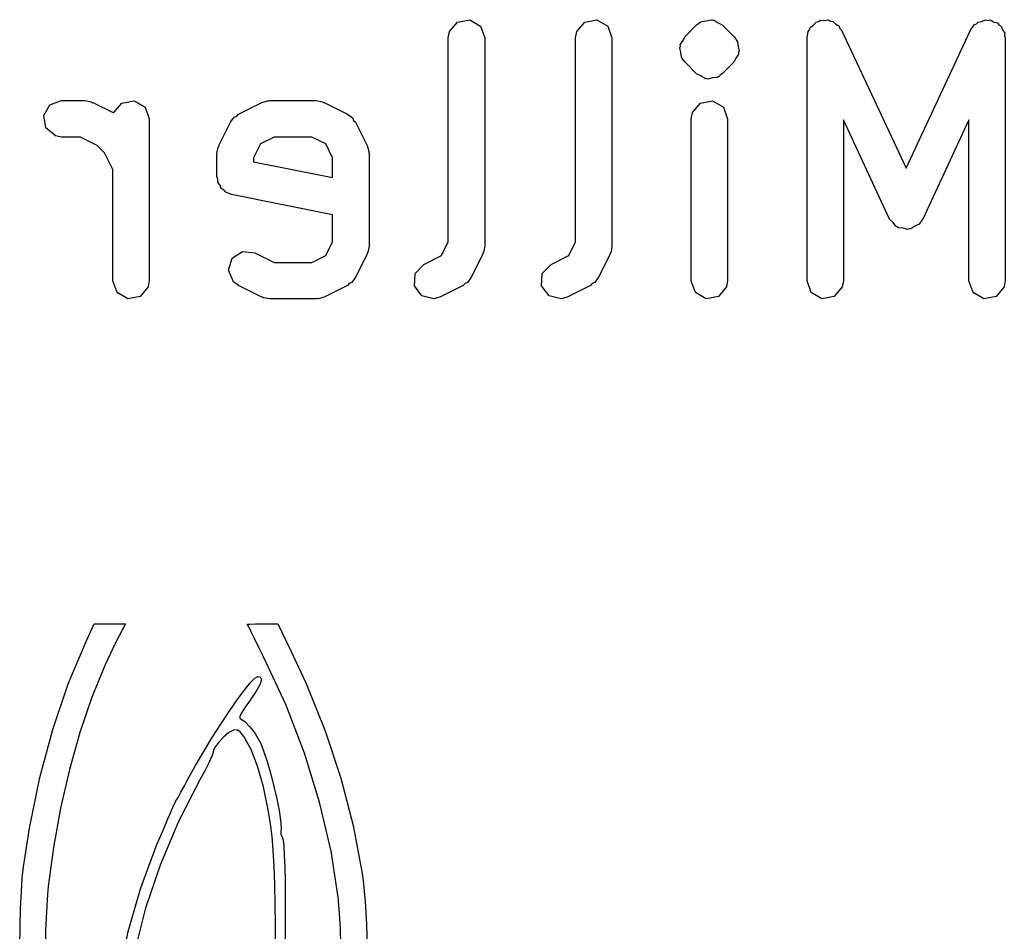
# Model space of a CAD drawing. Extents: x 83 to 117, y -98.3 to -70.8.
# Drawn here: x 97.994 to 102.051, y -93.135 to -89.378 of the extents above; entities that cross this region are included whole.
import ezdxf

# ---------------------------------------------------------------- set-up
doc = ezdxf.new("R2010")
doc.units = 0
doc.layers.add('BLACK', color=7, linetype='CONTINUOUS')

msp = doc.modelspace()

# ---------------------------------------------------------------- linework, layer by layer
at = {"layer": 'BLACK', "linetype": 'CONTINUOUS'}
for p, q in [((99.7629, -89.4267), (99.7958, -89.3874)), ((99.7958, -89.3874), (99.8464, -89.3785)), ((99.8464, -89.3785), (99.8908, -89.4042)), ((99.8908, -89.4042), (99.9083, -89.4524)), ((100.287, -89.4267), (100.32, -89.3874)), ((100.32, -89.3874), (100.37, -89.3785)), ((100.37, -89.3785), (100.415, -89.4042)), ((100.415, -89.4042), (100.432, -89.4524)), ((100.733, -89.447), (100.78, -89.3993)), ((100.78, -89.3993), (100.788, -89.3937)), ((100.788, -89.3937), (100.79, -89.3909)), ((100.79, -89.3909), (100.794, -89.3901)), ((100.794, -89.39), (100.796, -89.3874)), ((100.794, -89.3901), (100.794, -89.39)), ((100.796, -89.3874), (100.798, -89.3871)), ((100.798, -89.3871), (100.802, -89.3844)), ((100.802, -89.3844), (100.821, -89.3827)), ((100.821, -89.3827), (100.84, -89.3777)), ((100.84, -89.3777), (100.843, -89.3791)), ((100.843, -89.3791), (100.846, -89.3785)), ((100.846, -89.3785), (100.849, -89.3802)), ((100.849, -89.3802), (100.853, -89.3799)), ((100.853, -89.3799), (100.869, -89.3911)), ((100.869, -89.3911), (100.886, -89.3993)), ((100.886, -89.3993), (100.934, -89.447)), ((101.245, -89.4191), (101.248, -89.4094)), ((101.248, -89.4094), (101.261, -89.4)), ((101.261, -89.4), (101.272, -89.3874)), ((101.272, -89.3874), (101.282, -89.3857)), ((101.282, -89.3857), (101.29, -89.3799)), ((101.29, -89.3799), (101.306, -89.3814)), ((101.306, -89.3814), (101.323, -89.3785)), ((101.323, -89.3785), (101.331, -89.3835)), ((101.331, -89.3835), (101.341, -89.3844)), ((101.341, -89.3844), (101.353, -89.396)), ((101.353, -89.396), (101.367, -89.4042)), ((101.367, -89.4042), (101.37, -89.4136)), ((101.37, -89.4136), (101.377, -89.4207)), ((101.908, -89.4207), (101.923, -89.3993)), ((101.923, -89.3993), (101.932, -89.3951)), ((101.932, -89.3951), (101.939, -89.3874)), ((101.939, -89.3874), (101.955, -89.3846)), ((101.955, -89.3846), (101.97, -89.3777)), ((101.97, -89.3777), (101.979, -89.3803)), ((101.979, -89.3803), (101.989, -89.3785)), ((101.989, -89.3785), (102.003, -89.3867)), ((102.003, -89.3867), (102.019, -89.391)), ((102.019, -89.391), (102.025, -89.3992)), ((102.025, -89.3992), (102.034, -89.4042)), ((102.034, -89.4042), (102.039, -89.4196)), ((99.7583, -89.4524), (99.7629, -89.4267)), ((99.7583, -90.2918), (99.7583, -89.4524)), ((99.9083, -89.4524), (99.9083, -90.3095)), ((100.282, -89.4524), (100.287, -89.4267)), ((100.282, -90.2918), (100.282, -89.4524)), ((100.432, -89.4524), (100.432, -90.3095)), ((100.724, -89.4646), (100.733, -89.447)), ((100.934, -89.447), (100.94, -89.4551)), ((100.94, -89.4551), (100.942, -89.457)), ((101.235, -89.4524), (101.239, -89.4267)), ((101.235, -90.4524), (101.235, -89.4524)), ((101.239, -89.4267), (101.245, -89.4191)), ((101.377, -89.4207), (101.643, -89.9893)), ((101.643, -89.9893), (101.908, -89.4207)), ((102.039, -89.4196), (102.049, -89.433)), ((102.049, -89.433), (102.048, -89.443)), ((102.048, -89.443), (102.051, -89.4524)), ((102.051, -89.4524), (102.051, -90.4524)), ((100.711, -89.4935), (100.714, -89.4873)), ((100.716, -89.5123), (100.711, -89.4935)), ((100.713, -89.4806), (100.724, -89.4646)), ((100.714, -89.4873), (100.713, -89.4806)), ((100.942, -89.457), (100.943, -89.4602)), ((100.943, -89.4602), (100.949, -89.4683)), ((100.949, -89.4683), (100.951, -89.4877)), ((100.951, -89.4877), (100.956, -89.5065)), ((100.718, -89.5317), (100.716, -89.5123)), ((100.723, -89.5398), (100.718, -89.5317)), ((100.942, -89.5354), (100.934, -89.553)), ((100.953, -89.5194), (100.942, -89.5354)), ((100.956, -89.5065), (100.953, -89.5127)), ((100.953, -89.5127), (100.953, -89.5194)), ((100.724, -89.543), (100.723, -89.5398)), ((100.727, -89.5449), (100.724, -89.543)), ((100.733, -89.553), (100.727, -89.5449)), ((100.78, -89.6007), (100.733, -89.553)), ((100.934, -89.553), (100.886, -89.6007)), ((100.798, -89.6089), (100.78, -89.6007)), ((100.814, -89.6201), (100.798, -89.6089)), ((100.846, -89.6173), (100.827, -89.6223)), ((100.865, -89.6156), (100.846, -89.6173)), ((100.869, -89.6129), (100.865, -89.6156)), ((100.871, -89.6126), (100.869, -89.6129)), ((100.873, -89.61), (100.871, -89.6126)), ((100.876, -89.6091), (100.873, -89.6099)), ((100.873, -89.6099), (100.873, -89.61)), ((100.878, -89.6063), (100.876, -89.6091)), ((100.886, -89.6007), (100.878, -89.6063)), ((100.817, -89.6198), (100.814, -89.6201)), ((100.82, -89.6215), (100.817, -89.6198)), ((100.824, -89.6209), (100.82, -89.6215)), ((100.827, -89.6223), (100.824, -89.6209)), ((98.0928, -89.7727), (98.1185, -89.7283)), ((98.1185, -89.7283), (98.1667, -89.7107)), ((98.1667, -89.7107), (98.2619, -89.7107)), ((98.2619, -89.7107), (98.2876, -89.7152)), ((98.2876, -89.7152), (98.291, -89.7181)), ((98.291, -89.7181), (98.2954, -89.7186)), ((98.2954, -89.7186), (98.3816, -89.7617)), ((98.3819, -89.7601), (98.4149, -89.7208)), ((98.4149, -89.7208), (98.4654, -89.7119)), ((98.4654, -89.7119), (98.5098, -89.7375)), ((98.5098, -89.7375), (98.5274, -89.7857)), ((98.895, -89.7663), (98.9903, -89.7186)), ((98.9903, -89.7186), (99.0152, -89.7112)), ((99.0152, -89.7112), (99.0196, -89.7122)), ((99.0196, -89.7122), (99.0238, -89.7107)), ((99.0238, -89.7107), (99.2143, -89.7107)), ((99.2143, -89.7107), (99.2399, -89.7152)), ((99.2399, -89.7152), (99.2434, -89.7181)), ((99.2434, -89.7181), (99.2478, -89.7186)), ((99.2478, -89.7186), (99.3431, -89.7663)), ((100.763, -89.7601), (100.796, -89.7208)), ((100.796, -89.7208), (100.846, -89.7119)), ((100.846, -89.7119), (100.891, -89.7375)), ((100.891, -89.7375), (100.908, -89.7857)), ((98.1017, -89.8232), (98.0928, -89.7727)), ((98.3816, -89.7617), (98.3819, -89.7601)), ((98.8615, -89.7998), (98.877, -89.7789)), ((98.877, -89.7789), (98.8873, -89.7744)), ((98.8873, -89.7744), (98.895, -89.7663)), ((99.3431, -89.7663), (99.364, -89.7818)), ((100.758, -89.7857), (100.763, -89.7601)), ((98.5274, -89.7857), (98.5274, -90.4524)), ((98.8139, -89.895), (98.8615, -89.7998)), ((99.364, -89.7818), (99.3685, -89.7921)), ((99.3685, -89.7921), (99.3766, -89.7998)), ((99.3766, -89.7998), (99.4242, -89.895)), ((100.758, -90.4524), (100.758, -89.7857)), ((100.908, -89.7857), (100.908, -90.4524)), ((101.575, -90.1984), (101.385, -89.7904)), ((101.385, -89.7904), (101.385, -90.4524)), ((101.901, -89.7904), (101.711, -90.1984)), ((101.901, -90.4524), (101.901, -89.7904)), ((98.141, -89.8562), (98.1017, -89.8232)), ((98.1667, -89.8607), (98.141, -89.8562)), ((98.2442, -89.8607), (98.1667, -89.8607)), ((98.3127, -89.895), (98.2442, -89.8607)), ((99.0415, -89.8607), (98.9845, -89.8892)), ((99.1966, -89.8607), (99.0415, -89.8607)), ((99.2536, -89.8892), (99.1966, -89.8607)), ((98.3431, -89.9254), (98.3127, -89.895)), ((98.806, -89.9286), (98.8105, -89.9029)), ((98.8105, -89.9029), (98.8134, -89.8995)), ((98.8134, -89.8995), (98.8139, -89.895)), ((98.9845, -89.8892), (98.956, -89.9463)), ((99.2821, -89.9463), (99.2536, -89.8892)), ((99.4242, -89.895), (99.4316, -89.92)), ((98.3774, -89.9939), (98.3431, -89.9254)), ((98.806, -90.0238), (98.806, -89.9286)), ((99.4316, -89.92), (99.4306, -89.9244)), ((99.4306, -89.9244), (99.4321, -89.9286)), ((99.4321, -89.9286), (99.4321, -90.3095)), ((98.956, -89.9463), (98.956, -89.9623)), ((98.956, -89.9623), (99.2821, -90.0276)), ((99.2821, -90.0276), (99.2821, -89.9463)), ((98.3774, -90.4524), (98.3774, -89.9939)), ((98.8102, -90.0355), (98.806, -90.0238)), ((98.8099, -90.0478), (98.8102, -90.0355)), ((98.8187, -90.0588), (98.8099, -90.0478)), ((98.8235, -90.072), (98.8187, -90.0588)), ((98.8342, -90.0782), (98.8235, -90.072)), ((98.842, -90.0879), (98.8342, -90.0782)), ((98.8662, -90.0974), (98.842, -90.0879)), ((99.2821, -90.1805), (98.8662, -90.0974)), ((99.2821, -90.2918), (99.2821, -90.1805)), ((101.589, -90.2121), (101.575, -90.1984)), ((101.6, -90.2281), (101.589, -90.2121)), ((101.696, -90.2197), (101.678, -90.2279)), ((101.702, -90.2116), (101.696, -90.2197)), ((101.704, -90.2097), (101.702, -90.2116)), ((101.705, -90.2065), (101.704, -90.2097)), ((101.711, -90.1984), (101.705, -90.2065)), ((101.606, -90.2298), (101.6, -90.2281)), ((101.611, -90.2346), (101.606, -90.2298)), ((101.631, -90.2363), (101.611, -90.2346)), ((101.649, -90.2414), (101.631, -90.2363)), ((101.656, -90.2385), (101.649, -90.2414)), ((101.662, -90.2391), (101.656, -90.2385)), ((101.678, -90.2279), (101.662, -90.2391)), ((99.2536, -90.3489), (99.2821, -90.2918)), ((99.7298, -90.3489), (99.7583, -90.2918)), ((100.254, -90.3489), (100.282, -90.2918)), ((98.8683, -90.3601), (98.9111, -90.3318)), ((98.9111, -90.3318), (98.9621, -90.3377)), ((98.9621, -90.3377), (99.0415, -90.3774)), ((99.1966, -90.3774), (99.2536, -90.3489)), ((99.4242, -90.3431), (99.3766, -90.4383)), ((99.4247, -90.3386), (99.4242, -90.3431)), ((99.4276, -90.3352), (99.4247, -90.3386)), ((99.4321, -90.3095), (99.4276, -90.3352)), ((99.6569, -90.3853), (99.7298, -90.3489)), ((99.9004, -90.3431), (99.8528, -90.4383)), ((99.9009, -90.3386), (99.9004, -90.3431)), ((99.9038, -90.3352), (99.9009, -90.3386)), ((99.9083, -90.3095), (99.9038, -90.3352)), ((100.181, -90.3853), (100.254, -90.3489)), ((100.424, -90.3431), (100.377, -90.4383)), ((100.425, -90.3386), (100.424, -90.3431)), ((100.428, -90.3352), (100.425, -90.3386)), ((100.432, -90.3095), (100.428, -90.3352)), ((98.8537, -90.4093), (98.8683, -90.3601)), ((99.0415, -90.3774), (99.1966, -90.3774)), ((99.6217, -90.4226), (99.6569, -90.3853)), ((100.145, -90.4226), (100.181, -90.3853)), ((98.8741, -90.4563), (98.8537, -90.4093)), ((99.6186, -90.4738), (99.6217, -90.4226)), ((100.142, -90.4738), (100.145, -90.4226)), ((98.3949, -90.5006), (98.3774, -90.4524)), ((98.5274, -90.4524), (98.5229, -90.478)), ((98.895, -90.4718), (98.8741, -90.4563)), ((99.3508, -90.4637), (99.3431, -90.4718)), ((99.3611, -90.4592), (99.3508, -90.4637)), ((99.3766, -90.4383), (99.3611, -90.4592)), ((99.827, -90.4637), (99.8193, -90.4718)), ((99.8373, -90.4592), (99.827, -90.4637)), ((99.8528, -90.4383), (99.8373, -90.4592)), ((100.351, -90.4637), (100.343, -90.4718)), ((100.361, -90.4592), (100.351, -90.4637)), ((100.377, -90.4383), (100.361, -90.4592)), ((100.776, -90.5006), (100.758, -90.4524)), ((100.908, -90.4524), (100.904, -90.478)), ((101.252, -90.5006), (101.235, -90.4524)), ((101.385, -90.4524), (101.38, -90.478)), ((101.919, -90.5006), (101.901, -90.4524)), ((102.051, -90.4524), (102.047, -90.478)), ((98.4394, -90.5262), (98.3949, -90.5006)), ((98.5229, -90.478), (98.4899, -90.5173)), ((98.9903, -90.5195), (98.895, -90.4718)), ((99.3431, -90.4718), (99.2478, -90.5195)), ((99.6492, -90.515), (99.6186, -90.4738)), ((99.8193, -90.4718), (99.724, -90.5195)), ((100.173, -90.515), (100.142, -90.4738)), ((100.343, -90.4718), (100.248, -90.5195)), ((100.82, -90.5262), (100.776, -90.5006)), ((100.904, -90.478), (100.871, -90.5173)), ((101.296, -90.5262), (101.252, -90.5006)), ((101.38, -90.478), (101.347, -90.5173)), ((101.963, -90.5262), (101.919, -90.5006)), ((102.047, -90.478), (102.014, -90.5173)), ((98.4899, -90.5173), (98.4394, -90.5262)), ((98.9947, -90.52), (98.9903, -90.5195)), ((98.9982, -90.5229), (98.9947, -90.52)), ((99.0238, -90.5274), (98.9982, -90.5229)), ((99.2143, -90.5274), (99.0238, -90.5274)), ((99.2185, -90.5258), (99.2143, -90.5274)), ((99.2229, -90.5269), (99.2185, -90.5258)), ((99.2478, -90.5195), (99.2229, -90.5269)), ((99.699, -90.5269), (99.6492, -90.515)), ((99.724, -90.5195), (99.699, -90.5269)), ((100.223, -90.5269), (100.173, -90.515)), ((100.248, -90.5195), (100.223, -90.5269)), ((100.871, -90.5173), (100.82, -90.5262)), ((101.347, -90.5173), (101.296, -90.5262)), ((102.014, -90.5173), (101.963, -90.5262)), ((98.2669, -91.9379), (98.3008, -91.865)), ((98.3008, -91.865), (98.4291, -91.865)), ((98.4291, -91.865), (98.3886, -91.9436)), ((98.9317, -91.8671), (98.932, -91.8669)), ((98.9353, -91.8748), (98.9317, -91.8671)), ((98.932, -91.8669), (98.9422, -91.8659)), ((98.9452, -91.895), (98.9353, -91.8748)), ((98.9422, -91.8659), (98.9643, -91.8653)), ((98.9643, -91.8653), (98.9942, -91.865)), ((98.9942, -91.865), (99.0568, -91.865)), ((99.0568, -91.865), (99.1102, -91.9754)), ((98.9601, -91.9252), (98.9452, -91.895)), ((98.979, -91.9629), (98.9601, -91.9252)), ((98.1937, -92.1125), (98.2669, -91.9379)), ((98.3886, -91.9436), (98.3455, -92.0335)), ((98.9968, -91.9983), (98.979, -91.9629)), ((99.089, -92.1971), (98.9968, -91.9983)), ((99.1102, -91.9754), (99.1716, -92.1084)), ((98.3455, -92.0335), (98.2911, -92.1672)), ((98.9429, -92.1083), (98.9617, -92.0886)), ((98.9617, -92.0886), (98.9736, -92.0817)), ((98.9736, -92.0817), (98.9836, -92.0836)), ((98.9836, -92.0836), (98.9893, -92.0936)), ((98.9893, -92.0936), (98.9841, -92.113)), ((98.1303, -92.2996), (98.1937, -92.1125)), ((98.9183, -92.1388), (98.9429, -92.1083)), ((98.9841, -92.113), (98.9679, -92.1425)), ((99.1716, -92.1084), (99.2511, -92.3053)), ((98.2911, -92.1672), (98.2417, -92.312)), ((98.8892, -92.1784), (98.9183, -92.1388)), ((98.9679, -92.1425), (98.9404, -92.1832)), ((98.8567, -92.2252), (98.8892, -92.1784)), ((98.9226, -92.2083), (98.9074, -92.2315)), ((98.9404, -92.1832), (98.9226, -92.2083)), ((99.1664, -92.398), (99.089, -92.1971)), ((98.8221, -92.2774), (98.8567, -92.2252)), ((98.9003, -92.2458), (98.9001, -92.2538)), ((98.9001, -92.2538), (98.9057, -92.2579)), ((98.9074, -92.2315), (98.9003, -92.2458)), ((98.7865, -92.3333), (98.8221, -92.2774)), ((98.9057, -92.2579), (98.9201, -92.2672)), ((98.9201, -92.2672), (98.9412, -92.2884)), ((98.9412, -92.2884), (98.9628, -92.3167)), ((98.0769, -92.4979), (98.1303, -92.2996)), ((98.2417, -92.312), (98.1983, -92.4653)), ((98.7513, -92.391), (98.7865, -92.3333)), ((98.8329, -92.331), (98.8118, -92.3535)), ((98.855, -92.3125), (98.8329, -92.331)), ((98.874, -92.3026), (98.855, -92.3125)), ((98.8741, -92.3026), (98.874, -92.3026)), ((98.889, -92.3015), (98.8741, -92.3026)), ((98.9015, -92.309), (98.889, -92.3015)), ((98.9166, -92.3282), (98.9015, -92.309)), ((98.9172, -92.3291), (98.9166, -92.3282)), ((98.9467, -92.382), (98.9172, -92.3291)), ((98.9628, -92.3167), (98.9811, -92.3474)), ((99.2511, -92.3053), (99.3158, -92.5004)), ((98.7962, -92.3755), (98.79, -92.3925)), ((98.8118, -92.3535), (98.7962, -92.3755)), ((98.9811, -92.3474), (98.9862, -92.3581)), ((98.9862, -92.3581), (98.9995, -92.3924)), ((98.7176, -92.4486), (98.7513, -92.391)), ((98.7843, -92.4101), (98.7723, -92.4365)), ((98.7898, -92.3943), (98.7843, -92.4101)), ((98.79, -92.3925), (98.7898, -92.3943)), ((98.9733, -92.4512), (98.9467, -92.382)), ((98.9995, -92.3924), (99.0135, -92.4354)), ((99.2287, -92.5996), (99.1664, -92.398)), ((98.6866, -92.5045), (98.7176, -92.4486)), ((98.7723, -92.4365), (98.7554, -92.4701)), ((98.9972, -92.5364), (98.9733, -92.4512)), ((99.0135, -92.4354), (99.0274, -92.484)), ((98.034, -92.7061), (98.0769, -92.4979)), ((98.1983, -92.4653), (98.1616, -92.624)), ((98.7554, -92.4701), (98.7352, -92.5078)), ((99.0274, -92.484), (99.0405, -92.5352)), ((98.7352, -92.5078), (98.6478, -92.6791)), ((98.6579, -92.5586), (98.6722, -92.5316)), ((98.6722, -92.5316), (98.6866, -92.5045)), ((99.0181, -92.6373), (98.9972, -92.5364)), ((99.0405, -92.5352), (99.0521, -92.5859)), ((99.3158, -92.5004), (99.3662, -92.6954)), ((98.6399, -92.5896), (98.6464, -92.5793)), ((98.6464, -92.5793), (98.6579, -92.5586)), ((98.6156, -92.64), (98.6246, -92.6194)), ((98.6246, -92.6194), (98.6341, -92.5994)), ((98.6341, -92.5994), (98.6396, -92.59)), ((98.6396, -92.59), (98.6399, -92.5896)), ((99.0521, -92.5859), (99.0615, -92.633)), ((99.2754, -92.8007), (99.2287, -92.5996)), ((98.1616, -92.624), (98.1324, -92.7853)), ((98.604, -92.6673), (98.6156, -92.64)), ((99.0281, -92.6983), (99.0181, -92.6373)), ((99.0615, -92.633), (99.068, -92.6734)), ((98.6478, -92.6791), (98.5717, -92.8588)), ((98.5883, -92.7043), (98.604, -92.6673)), ((99.0331, -92.7409), (99.0281, -92.6983)), ((99.068, -92.6734), (99.0708, -92.7042)), ((99.3662, -92.6954), (99.403, -92.8924)), ((98.0093, -92.865), (98.034, -92.7061)), ((98.5709, -92.7455), (98.5883, -92.7043)), ((99.0374, -92.7972), (99.0331, -92.7409)), ((99.0692, -92.7221), (99.0685, -92.7306)), ((99.0685, -92.7306), (99.0753, -92.7465)), ((99.0708, -92.7042), (99.0692, -92.7221)), ((98.4919, -92.9516), (98.5591, -92.7733)), ((98.5591, -92.7733), (98.5709, -92.7455)), ((99.0753, -92.7465), (99.078, -92.7553)), ((99.078, -92.7553), (99.0809, -92.7798)), ((99.0809, -92.7798), (99.0832, -92.8173)), ((98.1324, -92.7853), (98.1115, -92.9463)), ((99.041, -92.8644), (99.0374, -92.7972)), ((99.0832, -92.8173), (99.085, -92.866)), ((99.3061, -93), (99.2754, -92.8007)), ((98.5717, -92.8588), (98.5105, -93.0397)), ((99.0438, -92.9396), (99.041, -92.8644)), ((98.0046, -92.9102), (98.0093, -92.865)), ((99.085, -92.866), (99.0862, -92.9239)), ((99.403, -92.8924), (99.4074, -92.9235)), ((98.0007, -92.9685), (98.0046, -92.9102)), ((99.0458, -93.0199), (99.0438, -92.9396)), ((99.0862, -92.9239), (99.0869, -92.989)), ((99.4074, -92.9235), (99.416, -93.0083)), ((97.9977, -93.0368), (98.0007, -92.9685)), ((98.1084, -92.9795), (98.1039, -93.0502)), ((98.1115, -92.9463), (98.1084, -92.9795)), ((98.44, -93.1319), (98.4919, -92.9516)), ((99.0469, -93.1023), (99.0458, -93.0199)), ((99.0869, -92.989), (99.087, -93.0594)), ((99.3069, -93.0067), (99.3061, -93)), ((99.311, -93.0568), (99.3069, -93.0067)), ((99.416, -93.0083), (99.4216, -93.1009)), ((97.9954, -93.1123), (97.9977, -93.0368)), ((98.1039, -93.0502), (98.1007, -93.1295)), ((98.5105, -93.0397), (98.4646, -93.221)), ((99.087, -93.0594), (99.0867, -93.1331)), ((99.3139, -93.1181), (99.311, -93.0568)), ((99.0471, -93.184), (99.0469, -93.1023)), ((99.4216, -93.1009), (99.4242, -93.1974)), ((97.994, -93.192), (97.9954, -93.1123)), ((98.1007, -93.1295), (98.099, -93.2132)), ((98.4034, -93.3132), (98.44, -93.1319)), ((99.0867, -93.1331), (99.0861, -93.184)), ((99.3154, -93.186), (99.3139, -93.1181))]:
    msp.add_line(p, q, dxfattribs=at)

doc.saveas('drawing.dxf')
